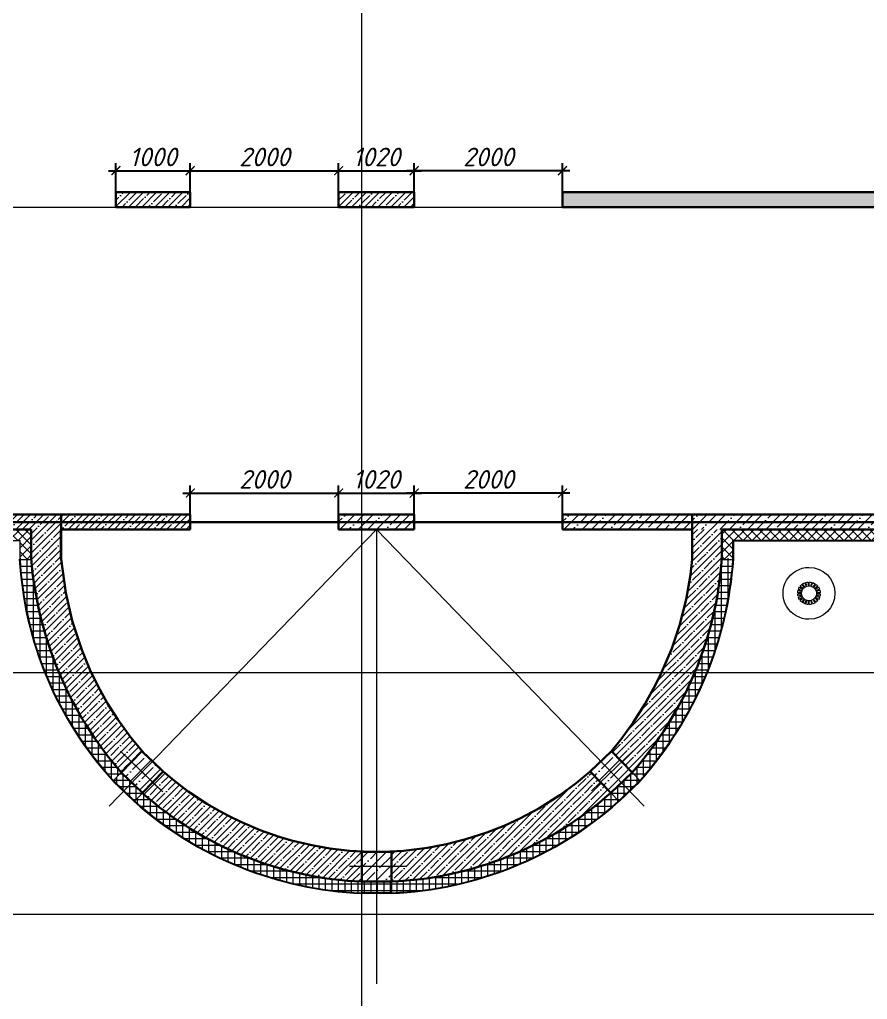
# Model space of a CAD drawing. Extents: x -96705 to 1864084, y -482104 to 235.
# Drawn here: x 1090846 to 1102276, y -150648 to -137428 of the extents above; entities that cross this region are included whole.
import ezdxf

# ---------------------------------------------------------------- set-up
doc = ezdxf.new("R2010")
doc.units = 0
doc.header["$LTSCALE"] = 100
doc.header["$PDMODE"] = 1
doc.header["$PDSIZE"] = 200
doc.linetypes.add('CENTER', pattern=[2, 1.25, -0.25, 0.25, -0.25])
doc.layers.get('Defpoints').update_dxf_attribs({"color": 42})
for name, color, linetype, lineweight in [('АР_Навесной фасад', 5, 'Continuous', 5), ('АР_Оси', 193, 'Continuous', 9), ('АР_Сущ Несущая стена', 202, 'Continuous', 30), ('АР_тонкая линия', 250, 'Continuous', 0), ('АР_Утеплитель', 250, 'Continuous', 9), ('АР_Штриховка монолит', 250, 'Continuous', 9), ('ОБОРУДОВАНИЕ', 253, 'Continuous', 5)]:
    doc.layers.add(name, color=color, linetype=linetype, lineweight=lineweight)
doc.layers.add('Тонкая', color=7, linetype='Continuous')
doc.layers.get('Тонкая').off()
doc.styles.add('ISOCPEUR', font='isocpeui.ttf', dxfattribs={"height": 250})
doc.dimstyles.new('R_100', dxfattribs={"dimtxt": 270, "dimasz": 120, "dimexe": 100, "dimexo": 0, "dimgap": 60, "dimtad": 1, "dimdec": 0, "dimrnd": 5, "dimzin": 0, "dimdsep": 46, "dimtxsty": 'ISOCPEUR', "dimblk": 'ARCHTICK', "dimcen": 0, "dimdle": 100, "dimclrd": 256, "dimclre": 256, "dimclrt": 256, "dimadec": 0, "dimazin": 0, "dimtfac": 2, "dimtdec": 0, "dimtofl": 0, "dimtmove": 1, "dimatfit": 3, "dimfxl": 1, "dimtvp": 3, "dimtolj": 1, "dimtzin": 0, "dimarcsym": 0})
pattern_1 = [(45, (116217.3332511019, -106593.1811523611), (-61.87184335382291, 61.87184335382291), []), (135, (116217.3332511019, -106593.1811523611), (-61.87184335382291, -61.8718433538229), [])]
pattern_2 = [(45, (731759.3509980273, -210952.3940777952), (-88.38834764831844, 88.38834764831844), []), (45, (731847.739345653, -210952.3940777952), (-88.38834764831844, 88.38834764831844), [156.25, -31.25, 0, -31.25])]
pattern_3 = [(90, (731759.3509980273, -210952.3940777952), (-87.50000000000001, 0), []), (180, (731759.3509980273, -210952.3940777952), (-7.105427357601002e-15, -87.5), [])]

# ---------------------------------------------------------------- blocks, each defined once
blk = doc.blocks.new('_ArchTick')
at = {"color": 8, "linetype": 'ByBlock', "const_width": 0.15}
blk.add_lwpolyline([(-0.5, -0.5), (0.5, 0.5)], dxfattribs=at)
blk = doc.blocks.new('*D1079')
at = {"layer": 'Defpoints', "color": 8, "lineweight": -2, "ltscale": 100, "transparency": 16777216}
for p, q in [((1095046.983117206, -143816.3940777952), (1096265.985973461, -143816.3940777952)), ((1095146.983117206, -144106.7116193945), (1095146.983117206, -143716.3940777952)), ((1096165.985973461, -144106.7116193945), (1096165.985973461, -143716.3940777952))]:
    blk.add_line(p, q, dxfattribs=at)
at = {"layer": 'Defpoints', "color": 0, "ltscale": 100, "transparency": 16777216}
for p in [(1096165.985973461, -143816.3940777952), (1095146.983117206, -144106.7116193945), (1096165.985973461, -144106.7116193945)]:
    blk.add_point(p, dxfattribs=at)
at = {"layer": 'Defpoints', "color": 8, "lineweight": -2, "ltscale": 100, "transparency": 16777216, "xscale": 120, "yscale": 120, "zscale": 120, "rotation": 180}
blk.add_blockref('_ArchTick', (1095146.983117206, -143816.3940777952), dxfattribs=at)
at = {"layer": 'Defpoints', "color": 8, "lineweight": -2, "ltscale": 100, "transparency": 16777216, "xscale": 120, "yscale": 120, "zscale": 120}
blk.add_blockref('_ArchTick', (1096165.985973461, -143816.3940777952), dxfattribs=at)
at = {"layer": 'Defpoints', "color": 8, "lineweight": 30, "ltscale": 100, "transparency": 16777216, "insert": (1095656.484545333, -143631.3940777952), "char_height": 250, "attachment_point": 5, "style": 'ISOCPEUR'}
blk.add_mtext('\\A1;1020', dxfattribs=at)
blk = doc.blocks.new('*D1080')
at = {"layer": 'Defpoints', "color": 8, "lineweight": -2, "ltscale": 100, "transparency": 16777216}
for p, q in [((1093046.983117206, -143816.3940777952), (1095246.983117206, -143816.3940777952)), ((1093146.983117206, -144106.7116193945), (1093146.983117206, -143716.3940777952)), ((1095146.983117206, -144106.7116193945), (1095146.983117206, -143716.3940777952))]:
    blk.add_line(p, q, dxfattribs=at)
at = {"layer": 'Defpoints', "color": 0, "ltscale": 100, "transparency": 16777216}
for p in [(1095146.983117206, -143816.3940777952), (1093146.983117206, -144106.7116193945), (1095146.983117206, -144106.7116193945)]:
    blk.add_point(p, dxfattribs=at)
at = {"layer": 'Defpoints', "color": 8, "lineweight": -2, "ltscale": 100, "transparency": 16777216, "xscale": 120, "yscale": 120, "zscale": 120, "rotation": 180}
blk.add_blockref('_ArchTick', (1093146.983117206, -143816.3940777952), dxfattribs=at)
at = {"layer": 'Defpoints', "color": 8, "lineweight": -2, "ltscale": 100, "transparency": 16777216, "xscale": 120, "yscale": 120, "zscale": 120}
blk.add_blockref('_ArchTick', (1095146.983117206, -143816.3940777952), dxfattribs=at)
at = {"layer": 'Defpoints', "color": 8, "lineweight": 30, "ltscale": 100, "transparency": 16777216, "insert": (1094146.983117206, -143631.3940777952), "char_height": 250, "attachment_point": 5, "style": 'ISOCPEUR'}
blk.add_mtext('\\A1;2000', dxfattribs=at)
blk = doc.blocks.new('*D1081')
at = {"layer": 'Defpoints', "color": 8, "lineweight": -2, "ltscale": 100, "transparency": 16777216}
for p, q in [((1098265.985973461, -143816.3940777952), (1096065.985973461, -143816.3940777952)), ((1096165.985973461, -144106.7116193945), (1096165.985973461, -143716.3940777952)), ((1098165.985973461, -144106.7116193945), (1098165.985973461, -143716.3940777952))]:
    blk.add_line(p, q, dxfattribs=at)
at = {"layer": 'Defpoints', "color": 0, "ltscale": 100, "transparency": 16777216}
for p in [(1096165.985973461, -143816.3940777952), (1096165.985973461, -144106.7116193945), (1098165.985973461, -144106.7116193945)]:
    blk.add_point(p, dxfattribs=at)
at = {"layer": 'Defpoints', "color": 8, "lineweight": -2, "ltscale": 100, "transparency": 16777216, "xscale": 120, "yscale": 120, "zscale": 120, "rotation": 180}
blk.add_blockref('_ArchTick', (1096165.985973461, -143816.3940777952), dxfattribs=at)
at = {"layer": 'Defpoints', "color": 8, "lineweight": -2, "ltscale": 100, "transparency": 16777216, "xscale": 120, "yscale": 120, "zscale": 120}
blk.add_blockref('_ArchTick', (1098165.985973461, -143816.3940777952), dxfattribs=at)
at = {"layer": 'Defpoints', "color": 8, "lineweight": 30, "ltscale": 100, "transparency": 16777216, "insert": (1097165.985973461, -143631.3940777952), "char_height": 250, "attachment_point": 5, "style": 'ISOCPEUR'}
blk.add_mtext('\\A1;2000', dxfattribs=at)
blk = doc.blocks.new('*D1082')
at = {"layer": 'Defpoints', "color": 8, "lineweight": -2, "ltscale": 100, "transparency": 16777216}
for p, q in [((1095046.983117206, -139466.3940777952), (1096265.985973461, -139466.3940777952)), ((1095146.983117206, -139756.7116193945), (1095146.983117206, -139366.3940777952)), ((1096165.985973461, -139756.7116193945), (1096165.985973461, -139366.3940777952))]:
    blk.add_line(p, q, dxfattribs=at)
at = {"layer": 'Defpoints', "color": 0, "ltscale": 100, "transparency": 16777216}
for p in [(1096165.985973461, -139466.3940777952), (1095146.983117206, -139756.7116193945), (1096165.985973461, -139756.7116193945)]:
    blk.add_point(p, dxfattribs=at)
at = {"layer": 'Defpoints', "color": 8, "lineweight": -2, "ltscale": 100, "transparency": 16777216, "xscale": 120, "yscale": 120, "zscale": 120, "rotation": 180}
blk.add_blockref('_ArchTick', (1095146.983117206, -139466.3940777952), dxfattribs=at)
at = {"layer": 'Defpoints', "color": 8, "lineweight": -2, "ltscale": 100, "transparency": 16777216, "xscale": 120, "yscale": 120, "zscale": 120}
blk.add_blockref('_ArchTick', (1096165.985973461, -139466.3940777952), dxfattribs=at)
at = {"layer": 'Defpoints', "color": 8, "lineweight": 30, "ltscale": 100, "transparency": 16777216, "insert": (1095656.484545333, -139281.3940777952), "char_height": 250, "attachment_point": 5, "style": 'ISOCPEUR'}
blk.add_mtext('\\A1;1020', dxfattribs=at)
blk = doc.blocks.new('*D1083')
at = {"layer": 'Defpoints', "color": 8, "lineweight": -2, "ltscale": 100, "transparency": 16777216}
for p, q in [((1093045.965541942, -139466.3940777952), (1095246.983117206, -139466.3940777952)), ((1093145.965541942, -139756.7116193945), (1093145.965541942, -139366.3940777952)), ((1095146.983117206, -139756.7116193945), (1095146.983117206, -139366.3940777952))]:
    blk.add_line(p, q, dxfattribs=at)
at = {"layer": 'Defpoints', "color": 0, "ltscale": 100, "transparency": 16777216}
for p in [(1095146.983117206, -139466.3940777952), (1093145.965541942, -139756.7116193945), (1095146.983117206, -139756.7116193945)]:
    blk.add_point(p, dxfattribs=at)
at = {"layer": 'Defpoints', "color": 8, "lineweight": -2, "ltscale": 100, "transparency": 16777216, "xscale": 120, "yscale": 120, "zscale": 120, "rotation": 180}
blk.add_blockref('_ArchTick', (1093145.965541942, -139466.3940777952), dxfattribs=at)
at = {"layer": 'Defpoints', "color": 8, "lineweight": -2, "ltscale": 100, "transparency": 16777216, "xscale": 120, "yscale": 120, "zscale": 120}
blk.add_blockref('_ArchTick', (1095146.983117206, -139466.3940777952), dxfattribs=at)
at = {"layer": 'Defpoints', "color": 8, "lineweight": 30, "ltscale": 100, "transparency": 16777216, "insert": (1094146.474329574, -139281.3940777952), "char_height": 250, "attachment_point": 5, "style": 'ISOCPEUR'}
blk.add_mtext('\\A1;2000', dxfattribs=at)
blk = doc.blocks.new('*D650')
at = {"layer": 'Defpoints', "color": 8, "lineweight": -2, "ltscale": 100, "transparency": 16777216}
for p, q in [((1098265.965541942, -139466.3940777952), (1096065.985973461, -139466.3940777952)), ((1096165.985973461, -139756.7116193945), (1096165.985973461, -139366.3940777952)), ((1098165.965541942, -139756.7116193945), (1098165.965541942, -139366.3940777952))]:
    blk.add_line(p, q, dxfattribs=at)
at = {"layer": 'Defpoints', "color": 0, "ltscale": 100, "transparency": 16777216}
for p in [(1096165.985973461, -139466.3940777952), (1096165.985973461, -139756.7116193945), (1098165.965541942, -139756.7116193945)]:
    blk.add_point(p, dxfattribs=at)
at = {"layer": 'Defpoints', "color": 8, "lineweight": -2, "ltscale": 100, "transparency": 16777216, "xscale": 120, "yscale": 120, "zscale": 120, "rotation": 180}
blk.add_blockref('_ArchTick', (1096165.985973461, -139466.3940777952), dxfattribs=at)
at = {"layer": 'Defpoints', "color": 8, "lineweight": -2, "ltscale": 100, "transparency": 16777216, "xscale": 120, "yscale": 120, "zscale": 120}
blk.add_blockref('_ArchTick', (1098165.965541942, -139466.3940777952), dxfattribs=at)
at = {"layer": 'Defpoints', "color": 8, "lineweight": 30, "ltscale": 100, "transparency": 16777216, "insert": (1097165.975757701, -139281.3940777952), "char_height": 250, "attachment_point": 5, "style": 'ISOCPEUR'}
blk.add_mtext('\\A1;2000', dxfattribs=at)
blk = doc.blocks.new('*D1084')
at = {"layer": 'Defpoints', "color": 8, "lineweight": -2, "ltscale": 100, "transparency": 16777216}
for p, q in [((1092043.965495212, -139466.3940777952), (1093245.965541942, -139466.3940777952)), ((1092143.965495212, -139756.7116193945), (1092143.965495212, -139366.3940777952)), ((1093145.965541942, -139756.7116193945), (1093145.965541942, -139366.3940777952))]:
    blk.add_line(p, q, dxfattribs=at)
at = {"layer": 'Defpoints', "color": 0, "ltscale": 100, "transparency": 16777216}
for p in [(1093145.965541942, -139466.3940777952), (1092143.965495212, -139756.7116193945), (1093145.965541942, -139756.7116193945)]:
    blk.add_point(p, dxfattribs=at)
at = {"layer": 'Defpoints', "color": 8, "lineweight": -2, "ltscale": 100, "transparency": 16777216, "xscale": 120, "yscale": 120, "zscale": 120, "rotation": 180}
blk.add_blockref('_ArchTick', (1092143.965495212, -139466.3940777952), dxfattribs=at)
at = {"layer": 'Defpoints', "color": 8, "lineweight": -2, "ltscale": 100, "transparency": 16777216, "xscale": 120, "yscale": 120, "zscale": 120}
blk.add_blockref('_ArchTick', (1093145.965541942, -139466.3940777952), dxfattribs=at)
at = {"layer": 'Defpoints', "color": 8, "lineweight": 30, "ltscale": 100, "transparency": 16777216, "insert": (1092644.965518577, -139281.3940777952), "char_height": 250, "attachment_point": 5, "style": 'ISOCPEUR'}
blk.add_mtext('\\A1;1000', dxfattribs=at)
blk = doc.blocks.new('A$C81a96c4f')
at = {"layer": 'АР_Штриховка монолит', "ltscale": 100}
h = blk.add_hatch(dxfattribs=at)
h.set_pattern_fill('ANSI35', color=8, scale=700)
h.set_pattern_definition([(45, (-977645.8939160327, 95082.38835888865), (-123.7436867076458, 123.7436867076458), []), (45, (-977522.1502295327, 95082.38835888865), (-123.7436867076458, 123.7436867076458), [218.75, -43.75, 0, -43.75])])
h.paths.add_polyline_path([(-3165.63187156443, -2990.196457381244), (-3443.08470292369, -3277.507274900767), (-3155.759299612488, -3555.795725700329), (-2877.895951428916, -3268.059805564815)])
h = blk.add_hatch(dxfattribs=at)
h.set_pattern_fill('ANSI35', color=8, scale=700)
h.set_pattern_definition([(45, (-971324.9132616802, 95091.83582822458), (-123.7436867076458, 123.7436867076458), []), (45, (-971201.1695751802, 95091.83582822458), (-123.7436867076458, 123.7436867076458), [218.75, -43.75, 0, -43.75])])
h.paths.add_polyline_path([(3165.63187156443, -2990.196457381244), (2877.8959514288, -3268.059805564844), (3155.759299612488, -3555.795725700329), (3443.495219748002, -3277.932377516758)])
h = blk.add_hatch(dxfattribs=at)
h.set_pattern_fill('ANSI35', color=8, scale=700)
h.set_pattern_definition([(45, (177458.8344997442, -66645.68245835253), (-123.7436867076458, 123.7436867076458), []), (45, (177582.5781862442, -66645.68245835253), (-123.7436867076458, 123.7436867076458), [218.75, -43.75, 0, -43.75])])
h.paths.add_polyline_path([(200, -4350), (-200.0000000001164, -4350.000000000029), (-200, -4749.949694919342), (200, -4750)])
at = {"layer": 'АР_Сущ Несущая стена', "color": 8, "ltscale": 100}
for points in [[(-2877.895951428916, -3268.059805564815), (-3165.63187156443, -2990.196457381244), (-3443.495219748002, -3277.932377516758), (-3155.759299612488, -3555.795725700329)], [(2877.895951428916, -3268.059805564815), (3165.63187156443, -2990.196457381244), (3443.495219748002, -3277.932377516758), (3155.759299612488, -3555.795725700329)], [(-200, -4350), (200, -4350), (200, -4750), (-200, -4750)]]:
    blk.add_lwpolyline(points, close=True, dxfattribs=at)
blk = doc.blocks.new('M_Сток крыши - Сетчатый фильтр 380 мм - Слив 200 мм 2-3193379-Кровля')
at = {"layer": 'ОБОРУДОВАНИЕ', "color": 8, "lineweight": 20, "flags": 128}
for points in [[(-39.9207528530546, 105.0867191707603), (-46.10509601334157, 124.1201703034178), (-52.28803434348071, 143.149297813457)], [(-40.18753608133889, 147.0058568346927), (-34.00116822601166, 127.9661743314419), (-27.81237822599808, 108.9190372333652)], [(-6.349999999993059, 112.2344089592399), (-6.349999999993055, 132.2540697534665), (-6.349999999993071, 152.2676508651532)], [(6.350000000006943, 152.2676508651542), (6.350000000006918, 132.2540697534677), (6.350000000006937, 112.2344089592412)], [(27.81237822601391, 108.9190372333708), (34.00116822602754, 127.9661743314477), (40.18753608135481, 147.0058568346986)], [(52.28803434349719, 143.1492978134647), (46.10509601335808, 124.1201703034257), (39.92075285307115, 105.0867191707683)], [(-152.1267350446647, 9.122306980374313), (-132.0912406071403, 9.122306980374326), (-112.0431549439181, 9.122306980374303)], [(-108.0011237287316, 31.18721417121553), (-127.0242874497429, 37.36821474883533), (-146.0454781264287, 43.54857424549225)], [(-141.9117846506028, 55.55902606483295), (-122.8580928793034, 49.36810632238699), (-103.7927820662061, 43.17341132440949)], [(-93.29816158142222, 62.7083574968748), (-109.4818746132008, 74.46651327549654), (-125.6635339249483, 86.22317693917506)], [(-118.0473051375903, 96.38772613638803), (-101.842131428712, 84.6139782631736), (-85.62792629529227, 72.83366867594135)], [(-69.83589882673962, 88.08991025929144), (-81.59615471404025, 104.2765138426867), (-93.35443870569411, 120.4604033445647)], [(-83.00003154254765, 127.8153150601544), (-71.22933750466267, 111.6143445950117), (-59.45298972975287, 95.40559242844496)], [(59.45298972977421, 95.40559242845515), (71.22933750468407, 111.6143445950221), (83.00003154256913, 127.8153150601649)], [(93.35443870571662, 120.4604033445765), (81.5961547140628, 104.2765138426985), (69.83589882676223, 88.08991025930342)], [(85.62792629532089, 72.83366867595203), (101.8421314287408, 84.61397826318435), (118.0473051376191, 96.38772613639888)], [(125.6635339249781, 86.22317693918657), (109.4818746132306, 74.46651327550809), (93.29816158145213, 62.70835749688639)], [(103.792782066241, 43.17341132441629), (122.8580928793384, 49.36810632239381), (141.9117846506378, 55.55902606483986)], [(146.0454781264642, 43.54857424549932), (127.0242874497785, 37.36821474884241), (108.0011237287673, 31.18721417122258)], [(112.0431549439558, 9.122306980374242), (132.091240607178, 9.12230698037424), (152.1267350447024, 9.122306980374237)], [(-112.356954244448, -3.577693019625703), (-132.3584398310157, -3.577693019625699), (-152.3579998314883, -3.577693019625695)], [(-147.4658216370705, -38.46545786676792), (-128.4121298657711, -32.27453812432185), (-109.3468190526738, -26.07984312634433)], [(-105.7061290580764, -38.25048148704755), (-124.7292927790876, -44.43148206466737), (-143.7504834557733, -50.61184156132428)], [(-128.1487984605835, -82.48421335690901), (-111.9436247517052, -70.71046548369449), (-95.7294196182853, -58.93015589646215)], [(-88.46990949618774, -69.35387637452017), (-104.6536225279662, -81.11203215314181), (-120.8352818397137, -92.8686958168203)], [(-95.91116798998836, -118.4348253462578), (-84.14047395210329, -102.233854881115), (-72.3641261771934, -86.02510271454811)], [(-62.19800361705781, -93.63916595362517), (-73.95825950435832, -109.8257695370203), (-85.71654349601214, -126.0096590388982)], [(-53.89547499619336, -142.5518774865482), (-47.70910714086607, -123.5121949832972), (-41.52031714085241, -104.4650578852204)], [(-29.47185625401281, -108.4817714797415), (-35.65619941429974, -127.5152226123989), (-41.83913774443886, -146.5443501224379)], [(-6.349999999993074, -152.2676508652035), (-6.349999999993042, -132.2540697535169), (-6.349999999993062, -112.2344089592902)], [(6.350000000006934, -112.2344089592915), (6.350000000006931, -132.2540697535181), (6.350000000006942, -152.2676508652045)], [(41.83913774445471, -146.5443501224441), (35.65619941431555, -127.515222612405), (29.4718562540286, -108.4817714797474)], [(41.52031714086893, -104.4650578852287), (47.70910714088253, -123.5121949833054), (53.89547499620974, -142.5518774865562)], [(85.71654349603381, -126.009659038909), (73.95825950437997, -109.825769537031), (62.19800361707931, -93.63916595363574)], [(72.3641261772162, -86.02510271456046), (84.14047395212596, -102.2338548811273), (95.91116799001092, -118.4348253462699)], [(120.8352818397427, -92.86869581683132), (104.6536225279952, -81.11203215315281), (88.46990949621667, -69.35387637453108)], [(95.7294196183155, -58.93015589647398), (111.9436247517352, -70.7104654837063), (128.1487984606135, -82.48421335692073)], [(143.7504834558084, -50.61184156133116), (124.7292927791227, -44.43148206467424), (105.7061290581114, -38.25048148705444)], [(109.3468190527096, -26.07984312635145), (128.4121298658068, -32.27453812432894), (147.4658216371062, -38.46545786677496)], [(152.3579998315258, -3.577693019625746), (132.3584398310532, -3.577693019625791), (112.3569542444855, -3.577693019625767)]]:
    blk.add_lwpolyline(points, dxfattribs=at)
at = {"layer": 'ОБОРУДОВАНИЕ', "color": 8, "lineweight": 20}
for centre, radius, start, end in [((1.867945798039727e-11, -2.528863876118112e-11), 350.0000000000003, 359.9999999999996, 179.9999999999998), ((1.884542567571339e-11, -2.517666075618763e-11), 152.3999999999999, 110.0656934125596, 122.9986742789652), ((1.884542567571339e-11, -2.517666075618763e-11), 152.3999999999999, 92.38801546327326, 105.2895868495749), ((1.884542567571339e-11, -2.517666075618763e-11), 152.4, 74.71041315043354, 87.61198453673569), ((1.884542567571339e-11, -2.517666075618763e-11), 152.4000000000001, 57.00132572104204, 69.93430658744889), ((1.884542567571339e-11, -2.517666075618763e-11), 152.4, 163.3962075109842, 176.5683575503843), ((1.884542567571339e-11, -2.517666075618763e-11), 152.3999999999999, 145.5442994120852, 158.6194600011817), ((1.884542567571339e-11, -2.517666075618763e-11), 152.3999999999999, 127.7749788777989, 140.7677499933545), ((1.884542567571339e-11, -2.517666075618763e-11), 112.4139006281505, 175.3453706261629, 179.9999999999995), ((1.884542567571339e-11, -2.517666075618763e-11), 112.4139006281506, 157.4147534860918, 163.8930014678603), ((1.884542567571339e-11, -2.517666075618763e-11), 101.6, 359.9999999999992, 179.9999999999994), ((1.884542567571339e-11, -2.517666075618763e-11), 112.4139006281506, 139.6160726103257, 146.0938257661134), ((1.884542567571339e-11, -2.517666075618763e-11), 112.4139006281506, 121.92952745044, 128.4066691250171), ((1.884542567571339e-11, -2.517666075618763e-11), 112.4139006281506, 104.3243310625686, 110.8009781656915), ((1.884542567571339e-11, -2.517666075618763e-11), 112.4139006281505, 86.76177088817388, 93.23822911183754), ((1.884542567571339e-11, -2.517666075618763e-11), 112.4139006281505, 69.1990218343196, 75.67566893744245), ((1.884542567571339e-11, -2.517666075618763e-11), 112.4139006281505, 51.59333087499237, 58.07047254956947), ((1.884542567571339e-11, -2.517666075618763e-11), 112.4139006281504, 33.90617423389321, 40.38392738968094), ((1.884542567571339e-11, -2.517666075618763e-11), 152.4000000000001, 39.2322500066509, 52.2250211222084), ((1.884542567571339e-11, -2.517666075618763e-11), 112.4139006281505, 16.10699853214306, 22.58524651391154), ((1.884542567571339e-11, -2.517666075618763e-11), 112.4139006281506, 359.9999999999989, 4.654629373836194), ((1.884542567571339e-11, -2.517666075618763e-11), 152.4000000000001, 21.38053999882107, 34.45570058792016), ((1.884542567571339e-11, -2.517666075618763e-11), 152.4, 3.43164244961575, 16.60379248901856), ((1.867945798039727e-11, -2.528863876118112e-11), 350.0000000000003, 179.9999999999998, 359.9999999999989), ((1.874390688234167e-11, -2.517666075618763e-11), 152.4, 181.345180730763, 194.6194600011786), ((1.874390688234167e-11, -2.517666075618763e-11), 152.4000000000001, 199.3962075109811, 212.7677499933488), ((1.874390688234167e-11, -2.517666075618763e-11), 152.4000000000001, 217.5442994120796, 230.9986742789577), ((1.874390688234167e-11, -2.517666075618763e-11), 112.4139006281506, 179.999999999999, 181.823807644696), ((1.874390688234167e-11, -2.517666075618763e-11), 112.4139006281505, 193.4147534860877, 199.8930014678562), ((1.874390688234167e-11, -2.517666075618763e-11), 101.6, 179.9999999999994, 359.9999999999989), ((1.874390688234167e-11, -2.517666075618763e-11), 112.4139006281505, 211.6160726103183, 218.093825766106), ((1.874390688234167e-11, -2.517666075618763e-11), 152.4, 235.7749788777913, 249.2895868495662), ((1.874390688234167e-11, -2.517666075618763e-11), 112.4139006281504, 229.9295274504297, 236.4066691250069), ((1.874390688234167e-11, -2.517666075618763e-11), 112.4139006281505, 248.3243310625568, 254.8009781656796), ((1.874390688234167e-11, -2.517666075618763e-11), 112.4139006281505, 266.7617708881618, 273.2382291118254), ((1.874390688234167e-11, -2.517666075618763e-11), 112.4139006281506, 285.1990218343078, 291.6756689374307), ((1.874390688234167e-11, -2.517666075618763e-11), 152.3999999999999, 290.7104131504247, 304.2250211222008), ((1.874390688234167e-11, -2.517666075618763e-11), 112.4139006281506, 303.5933308749821, 310.0704725495593), ((1.874390688234167e-11, -2.517666075618763e-11), 112.4139006281506, 321.9061742338857, 328.3839273896735), ((1.874390688234167e-11, -2.517666075618763e-11), 152.3999999999999, 309.0013257210344, 322.4557005879145), ((1.874390688234167e-11, -2.517666075618763e-11), 112.4139006281506, 340.106998532139, 346.5852465139075), ((1.874390688234167e-11, -2.517666075618763e-11), 112.4139006281505, 358.1761923553028, 359.9999999999989), ((1.874390688234167e-11, -2.517666075618763e-11), 152.3999999999999, 327.2322500066453, 340.6037924890154), ((1.874390688234167e-11, -2.517666075618763e-11), 152.4, 345.3805399988179, 358.6548192692363), ((1.874390688234167e-11, -2.517666075618763e-11), 152.4, 254.0656934125508, 267.6119845367264), ((1.874390688234167e-11, -2.517666075618763e-11), 152.3999999999999, 272.388015463264, 285.9343065874401)]:
    blk.add_arc(centre, radius, start, end, dxfattribs=at)

msp = doc.modelspace()

# ---------------------------------------------------------------- hatches: boundary and pattern name
at = {"layer": 'АР_Утеплитель', "ltscale": 100}
h = msp.add_hatch(dxfattribs=at)
h.set_pattern_fill('ANSI37', color=8, scale=700)
h.set_pattern_definition(pattern_1)
edge = h.paths.add_edge_path()
edge.add_line((1100304.220274074, -144706.7116193945), (1100454.692156894, -144706.7116193945))
edge.add_arc((1095664.665722949, -144409.6677980596), 4799.22788244622, 356.4514619847866, 359.4383564083079)
edge.add_line((1100463.663029773, -144456.7116193945), (1108698.965541942, -144456.7116193945))
edge.add_line((1108698.965541942, -144456.7116193945), (1108698.965541942, -149646.7116193945))
edge.add_line((1108698.965541942, -149646.7116193945), (1116578.965541942, -149646.7116193945))
edge.add_line((1116578.965541942, -149646.7116193945), (1116578.965541942, -155996.7116193945))
edge.add_line((1116578.965541942, -155996.7116193945), (1129978.949855907, -155996.7116193945))
edge.add_line((1129978.949855907, -155996.7116193945), (1129978.981227024, -145986.7116193945))
edge.add_line((1129978.981227977, -145986.7116193945), (1123628.965541942, -145986.7116193945))
edge.add_line((1123628.965541942, -145986.7116193945), (1123628.965541942, -128116.7116193945))
edge.add_line((1123628.965541942, -128116.7116193945), (1113128.965541942, -128116.7116193945))
edge.add_line((1113128.965541942, -128116.7116193945), (1113128.965541942, -124151.7116193945))
edge.add_line((1113128.965541942, -124151.7116193945), (1078028.965541942, -124151.7116193945))
edge.add_line((1078028.965541942, -124151.7116193945), (1078028.965541942, -128116.7116193945))
edge.add_line((1078028.965541942, -128116.7116193945), (1073203.782764537, -128116.7116193945))
edge.add_line((1073203.782764537, -128116.7116193945), (1073203.782764537, -128266.7116193945))
edge.add_line((1073203.782764537, -128266.7116193945), (1078178.965541942, -128266.7116193945))
edge.add_line((1078178.965541942, -128266.7116193945), (1078178.965541942, -124301.7116193945))
edge.add_line((1078178.965541942, -124301.7116193945), (1112978.965541942, -124301.7116193945))
edge.add_line((1112978.965541942, -124301.7116193945), (1112978.965541942, -128266.7116193945))
edge.add_line((1112978.965541942, -128266.7116193945), (1123478.965541942, -128266.7116193945))
edge.add_line((1123478.965541942, -128266.7116193945), (1123478.965541942, -146136.7116193945))
edge.add_line((1123478.965541942, -146136.7116193945), (1129828.981227977, -146136.7116193945))
edge.add_line((1129828.981227977, -146136.7116193945), (1129828.949856861, -155846.7116193945))
edge.add_line((1129828.949855907, -155846.7116193945), (1116728.965541942, -155846.7116193945))
edge.add_line((1116728.965541942, -155846.7116193945), (1116728.965541942, -149496.7116193945))
edge.add_line((1116728.965541942, -149496.7116193945), (1108848.965541942, -149496.7116193945))
edge.add_line((1108848.965541942, -149496.7116193945), (1108848.965541942, -144306.7116193945))
edge.add_line((1108848.965541942, -144306.7116193945), (1100313.663029773, -144306.7116193945))
edge.add_arc((1095501.490937335, -144393.2226715261), 4812.949657344974, -3.734574342399924, 1.029926646379181, ccw=False)
h = msp.add_hatch(dxfattribs=at)
h.set_pattern_fill('ANSI37', color=8, scale=700)
h.set_pattern_definition(pattern_1)
edge = h.paths.add_edge_path()
edge.add_line((1090851.337538822, -144706.1551633055), (1091001.353033168, -144706.7116193945))
edge.add_arc((1056818.119793994, -144506.7116193945), 34183.81831656704, 359.6647764397323, 360.3352235602843)
edge.add_line((1091001.353033168, -144306.7116193945), (1082433.965541942, -144306.7116193945))
edge.add_line((1082433.965541942, -144306.7116193945), (1082433.965541942, -149496.7116193945))
edge.add_line((1082433.965541942, -149496.7116193945), (1074313.965541942, -149496.7116193945))
edge.add_line((1074313.965541942, -149496.7116193945), (1074313.965541942, -155846.7116193945))
edge.add_line((1074313.965541942, -155846.7116193945), (1061213.967089755, -155846.7116193945))
edge.add_line((1061213.967088802, -155846.7116193945), (1061213.935717685, -146136.7116193945))
edge.add_line((1061213.935717685, -146136.7116193945), (1067563.965541942, -146136.7116193945))
edge.add_line((1067563.965541942, -146136.7116193945), (1067563.965541942, -128266.7116193945))
edge.add_line((1067563.965541942, -128266.7116193945), (1078178.965541942, -128266.7116193945))
edge.add_line((1078178.965541942, -128266.7116193945), (1078178.965541942, -128116.7116193945))
edge.add_line((1078178.965541942, -128116.7116193945), (1067413.965541942, -128116.7116193945))
edge.add_line((1067413.965541942, -128116.7116193945), (1067413.965541942, -145986.7116193945))
edge.add_line((1067413.965541942, -145986.7116193945), (1061063.935717685, -145986.7116193945))
edge.add_line((1061063.935717685, -145986.7116193945), (1061063.967088802, -155996.7116193945))
edge.add_line((1061063.967088802, -155996.7116193945), (1074463.965540988, -155996.7116193945))
edge.add_line((1074463.965541942, -155996.7116193945), (1074463.965541942, -149646.7116193945))
edge.add_line((1074463.965541942, -149646.7116193945), (1082583.965541942, -149646.7116193945))
edge.add_line((1082583.965541942, -149646.7116193945), (1082583.965541942, -144456.7116193945))
edge.add_line((1082583.965541942, -144456.7116193945), (1090851.353033168, -144456.7116193945))
edge.add_arc((86893.90727053396, -144519.0725951368), 1003957.447699434, -0.010676788811792903, 0.003558936399997492, ccw=False)
h = msp.add_hatch(dxfattribs=at)
h.set_pattern_fill('ANSI37', color=8, scale=700, angle=45)
h.set_pattern_definition(pattern_3)
edge = h.paths.add_edge_path()
edge.add_line((1091001.105126483, -144697.8083214933), (1090851.105126483, -144693.3156838591))
edge.add_arc((1095660.539127452, -144435.9223542387), 4816.316719431372, 183.0634572609719, 222.4987796590575)
edge.add_line((1092109.508660419, -147689.7031340773), (1092213.707415683, -147581.8021640951))
edge.add_arc((1095997.408631427, -144293.9875307257), 5012.596128806005, 184.6208246082773, 220.9887280218652, ccw=False)
h = msp.add_hatch(dxfattribs=at)
h.set_pattern_fill('ANSI37', color=8, scale=700, angle=45)
h.set_pattern_definition(pattern_3)
edge = h.paths.add_edge_path()
edge.add_line((1100316.825957401, -144697.8083214933), (1100466.825957401, -144693.3156838591))
edge.add_arc((1095657.391955478, -144435.9223542387), 4816.316719431372, 317.5012203409425, 356.93654273902814, ccw=False)
edge.add_line((1099208.422422512, -147689.7031340773), (1099104.223667247, -147581.8021640951))
edge.add_arc((1095320.522451503, -144293.9875307257), 5012.596128806005, 319.0112719781348, 355.3791753917227)
h = msp.add_hatch(dxfattribs=at)
h.set_pattern_fill('ANSI37', color=8, scale=700, angle=45)
h.set_pattern_definition([(90, (1138179.663029773, -210952.3940777952), (-87.50000000000001, 0), []), (180, (1138179.663029773, -210952.3940777952), (-7.105427357601002e-15, -87.5), [])])
h.paths.add_polyline_path([(1092501.712640865, -147864.0539870436), (1092397.492501361, -147971.9771557028), (1092109.756592853, -147694.1138191397), (1092213.933911426, -147586.2349963362)])
h = msp.add_hatch(dxfattribs=at)
h.set_pattern_fill('ANSI37', color=8, scale=700, angle=45)
h.set_pattern_definition(pattern_3)
h.paths.add_polyline_path([(1098816.218442066, -147864.0539870436), (1098920.438582523, -147971.9771557028), (1099208.174490077, -147694.1138191397), (1099103.997172458, -147586.2349963362)])
h = msp.add_hatch(dxfattribs=at)
h.set_pattern_fill('ANSI37', color=8, scale=700, angle=45)
h.set_pattern_definition(pattern_3)
edge = h.paths.add_edge_path()
edge.add_line((1092501.691243274, -147864.0761723692), (1092397.194129093, -147971.7005267317))
edge.add_arc((1095659.474767787, -144305.9105501348), 4907.1876992473, 228.3332935715565, 267.6146480015943)
edge.add_line((1095455.236532314, -149208.8461871321), (1095458.965541942, -149058.8925461943))
edge.add_arc((1095659.830118282, -144304.5717182333), 4758.562084541614, 228.4192419218557, 267.58075807814475, ccw=False)
h = msp.add_hatch(dxfattribs=at)
h.set_pattern_fill('ANSI37', color=8, scale=700, angle=45)
h.set_pattern_definition(pattern_3)
edge = h.paths.add_edge_path()
edge.add_line((1098816.23984061, -147864.0761723692), (1098920.736954791, -147971.7005267317))
edge.add_arc((1095658.456316097, -144305.9105501348), 4907.1876992473, 272.3853519984057, 311.6667064284435, ccw=False)
edge.add_line((1095862.69455157, -149208.8461871321), (1095858.965541942, -149058.8925461943))
edge.add_arc((1095658.100965602, -144304.5717182333), 4758.562084541614, 272.4192419218552, 311.5807580781443)
h = msp.add_hatch(dxfattribs=at)
h.set_pattern_fill('ANSI37', color=8, scale=700, angle=45)
h.set_pattern_definition(pattern_3)
h.paths.add_polyline_path([(1095458.965561016, -149058.8617229635), (1095458.965522869, -149208.8925461943), (1095858.965505702, -149208.8925461943), (1095858.965541942, -149058.9233689482)])
h = msp.add_hatch(dxfattribs=at)
h.set_pattern_fill('ANSI37', color=8, scale=700, angle=45)
h.set_pattern_definition(pattern_3)
h.paths.add_polyline_path([(1095458.965561016, -149058.8617229635), (1095458.965522869, -149208.8925461943), (1095858.965505702, -149208.8925461943), (1095858.965541942, -149058.9233689482)])
at = {"layer": 'АР_Штриховка монолит', "ltscale": 100}
h = msp.add_hatch(dxfattribs=at)
h.set_pattern_fill('ANSI35', color=8, scale=500)
h.set_pattern_definition(pattern_2)
h.paths.add_polyline_path([(1116729.062265499, -149296.7116193945), (1112878.965541942, -149296.7116193945), (1112878.965541942, -144466.0335779364), (1112679.062265499, -144466.0335779364), (1112679.062265499, -149296.7116193945), (1109049.062265499, -149296.7116193945), (1109048.965541942, -139956.7116193945), (1112258.823165996, -139956.711617964), (1112678.965541942, -139956.7116193945), (1112678.965541942, -140596.7116193945), (1112879.01390372, -140596.7116193945), (1112878.917180164, -137869.2293329412), (1112678.965541942, -137869.2293329412), (1112679.062265499, -139756.7116193945), (1111698.82314883, -139756.701114195), (1111698.82314883, -139956.7116193945), (1112098.82314883, -139956.7116174871), (1109049.062265499, -139956.7116193945), (1111698.82314883, -139956.7116174871), (1111698.82314883, -139756.7011122877), (1109048.965541942, -139756.7116193945), (1108848.965541942, -139756.7116193945), (1098165.965541942, -139756.7116193945), (1098165.965541942, -139956.7116193945), (1108849.062265499, -139956.7116193945), (1108849.062265499, -149496.7116193945), (1116729.062265499, -149496.7116193945)])
h = msp.add_hatch(dxfattribs=at)
h.set_pattern_fill('ANSI35', color=8, scale=500)
h.set_pattern_definition(pattern_2)
h.paths.add_polyline_path([(1093145.965541942, -139756.7116193945), (1092143.965495212, -139755.3813166792), (1092143.965495212, -139956.7116193945), (1093145.965541942, -139956.7116193945)])
h = msp.add_hatch(dxfattribs=at)
h.set_pattern_fill('ANSI35', color=8, scale=500)
h.set_pattern_definition(pattern_2)
h.paths.add_polyline_path([(1096165.985973461, -139756.7116193945), (1095146.983117206, -139756.7116193945), (1095146.983117206, -139956.7116193945), (1096165.985973461, -139956.7116193945)])
h = msp.add_hatch(dxfattribs=at)
h.set_pattern_fill('ANSI35', color=8, scale=500)
h.set_pattern_definition(pattern_2)
h.paths.add_polyline_path([(1091001.577186687, -144706.7116193945), (1091403.533959491, -144706.7116193945), (1091403.533959491, -144306.7116193945), (1093146.983117206, -144306.7116193945), (1093146.983117206, -144106.7116193945), (1082433.965541942, -144106.6985020811), (1082433.965541942, -144306.7247367079), (1091001.353033168, -144306.7116193945)])
h = msp.add_hatch(dxfattribs=at)
h.set_pattern_fill('ANSI35', color=8, scale=700)
h.set_pattern_definition([(45, (115421.7982407641, -45746.81598569697), (-123.7436867076458, 123.7436867076458), []), (45, (115545.5419274401, -45746.81598569697), (-123.7436867076458, 123.7436867076458), [218.75, -43.75, 0, -43.75])])
h.paths.add_polyline_path([(1096165.985973461, -144106.7116193945), (1095146.983117206, -144106.7116193945), (1095146.983117206, -144306.7116193945), (1096165.985973461, -144306.7116193945)])
h = msp.add_hatch(dxfattribs=at)
h.set_pattern_fill('ANSI35', color=8, scale=700)
h.set_pattern_definition([(45, (118440.8010970186, -45746.81598569697), (-123.7436867076458, 123.7436867076458), []), (45, (118564.5447836947, -45746.81598569697), (-123.7436867076458, 123.7436867076458), [218.75, -43.75, 0, -43.75])])
h.paths.add_polyline_path([(1108848.965541942, -144106.7116193945), (1098165.985973461, -144106.7116193945), (1098165.985973461, -144306.7116193945), (1108848.965541942, -144306.7116193945)])
h = msp.add_hatch(dxfattribs=at)
h.set_pattern_fill('ANSI35', color=8, scale=500)
h.set_pattern_definition(pattern_2)
h.paths.add_polyline_path([(1100313.663029773, -144306.7116193945), (1099913.663029773, -144306.7116193945), (1099913.663029773, -144706.7116193945), (1100313.663029773, -144706.7116193945)])
h = msp.add_hatch(dxfattribs=at)
h.set_pattern_fill('ANSI35', color=8, scale=500)
h.set_pattern_definition(pattern_2)
edge = h.paths.add_edge_path()
edge.add_line((1091807.45327769, -146236.7116193945), (1091376.615431888, -146236.7116193945))
edge.add_arc((1096024.080884082, -144286.9551129515), 5039.88943960618, 202.7595666823436, 220.8895044978492)
edge.add_line((1092214.058566196, -147586.0785570318), (1092215.465822322, -147584.6213002378))
edge.add_line((1092215.465822322, -147584.6213002378), (1092215.489325626, -147584.6439967329))
edge.add_line((1092215.489325626, -147584.6439967329), (1092493.352673633, -147296.9080767805))
edge.add_arc((1095907.900308711, -144335.8781714613), 4519.605475327593, 204.8709002036675, 220.931198868913, ccw=False)
edge = h.paths.add_edge_path()
edge.add_line((1091403.533959491, -144706.7116193945), (1091001.353033168, -144702.2189817602))
edge.add_arc((1096025.348025424, -144286.7255244429), 5041.146744232185, 184.7277054870464, 202.7564013454941)
edge.add_line((1091376.615431888, -146236.7116193945), (1091807.45327769, -146236.7116193945))
edge.add_arc((1095907.900308711, -144335.8781714613), 4519.605475327607, 184.7064072598825, 204.8709002036662, ccw=False)
h = msp.add_hatch(dxfattribs=at)
h.set_pattern_fill('ANSI35', color=8, scale=500)
h.set_pattern_definition(pattern_2)
edge = h.paths.add_edge_path()
edge.add_line((1099510.477806194, -146236.7116193945), (1099941.315651996, -146236.7116193945))
edge.add_arc((1095293.850199802, -144286.9551129515), 5039.88943960618, 319.11049550215085, 337.2404333176563, ccw=False)
edge.add_line((1099103.872517688, -147586.0785570318), (1099102.465261562, -147584.6213002378))
edge.add_line((1099102.465261562, -147584.6213002378), (1099102.441758258, -147584.6439967329))
edge.add_line((1099102.441758258, -147584.6439967329), (1098824.578410251, -147296.9080767805))
edge.add_arc((1095410.030775173, -144335.8781714613), 4519.605475327593, 319.068801131087, 335.1290997963325)
edge = h.paths.add_edge_path()
edge.add_line((1099914.397123439, -144706.7116193945), (1100316.578049762, -144702.2189817602))
edge.add_arc((1095292.58305846, -144286.7255244429), 5041.146744232185, 337.2435986545059, 355.2722945129536, ccw=False)
edge.add_line((1099941.315651996, -146236.7116193945), (1099510.477806194, -146236.7116193945))
edge.add_arc((1095410.030775173, -144335.8781714613), 4519.605475327607, 335.1290997963339, 355.2935927401175)
h = msp.add_hatch(dxfattribs=at)
h.set_pattern_fill('ANSI35', color=8, scale=500)
h.set_pattern_definition(pattern_2)
edge = h.paths.add_edge_path()
edge.add_line((1092781.927227123, -147574.492929476), (1092501.691243274, -147864.0761723692))
edge.add_arc((1095649.791606052, -144320.7682528669), 4739.78553376372, 228.3800733112654, 267.6928504076872)
edge.add_line((1095458.984544856, -149056.7116193945), (1095458.984544856, -148656.7116193945))
edge.add_arc((1095693.065932376, -144225.4761171514), 4437.413905946414, 229.0011420350533, 266.97614332599085, ccw=False)
h = msp.add_hatch(dxfattribs=at)
h.set_pattern_fill('ANSI35', color=8, scale=500)
h.set_pattern_definition(pattern_2)
edge = h.paths.add_edge_path()
edge.add_line((1098536.003856761, -147574.492929476), (1098816.23984061, -147864.0761723692))
edge.add_arc((1095668.139477832, -144320.7682528669), 4739.78553376372, 272.3071495923128, 311.61992668873455, ccw=False)
edge.add_line((1095858.946538074, -149056.7116193945), (1095858.946538074, -148656.7116193945))
edge.add_arc((1095624.865151508, -144225.4761171514), 4437.413905946414, 273.0238566740092, 310.9988579649467)

# ---------------------------------------------------------------- linework, layer by layer
at = {"layer": 'Defpoints', "color": 8, "lineweight": 30, "ltscale": 100}
msp.add_lwpolyline([(1078478.965541942, -124601.7116193945), (1112678.965541942, -124601.7116193945), (1112678.965541942, -136086.7116193945), (1116988.965541942, -136086.7116193945), (1116988.965541942, -128466.7116193945), (1123278.965541942, -128466.7116193945), (1123478.965541942, -146336.7116193945), (1129628.965541942, -146336.7116193945), (1129628.965541942, -155646.7116193945), (1116928.965541942, -155646.7116193945), (1116928.965541942, -149296.7116193945), (1109048.965541942, -149296.7116193945), (1109048.965541942, -144206.7116193945), (1082233.965541942, -144206.7116193945)], dxfattribs=at)
at = {"layer": 'АР_Навесной фасад', "color": 8, "ltscale": 100}
for p, q in [((1082583.965541942, -144456.7116193945), (1090851.353033168, -144456.7116193945)), ((1108698.965541942, -144456.7116193945), (1100463.663029773, -144456.7116193945)), ((1108688.965541942, -144466.7116193945), (1100473.663029773, -144466.7116193945)), ((1092102.809983356, -147701.3071923429), (1092213.955323322, -147586.212824362)), ((1092501.691243274, -147864.0761723692), (1092390.545904262, -147979.1705403501)), ((1095458.965541942, -149058.8925461943), (1095458.965541942, -149218.8925461943))]:
    msp.add_line(p, q, dxfattribs=at)
for points in [[(1090851.353033168, -144706.7116193945), (1090851.353033168, -144456.7116193945)], [(1100463.663029773, -144706.7116193945), (1100463.663029773, -144456.7116193945)], [(1100473.663029773, -144706.7116193945), (1100473.663029773, -144466.7116193945)], [(1092215.45665179, -147584.630795973), (1092159.835520847, -147642.2281637365)], [(1099102.47443114, -147584.630795973), (1099215.121099574, -147701.3071923429)], [(1092102.809983356, -147701.3071923429), (1092390.545904262, -147979.1705403501)], [(1092109.756567104, -147694.1137943441), (1092397.49248801, -147971.9771423513)], [(1099208.174515827, -147694.1137943441), (1098920.438595874, -147971.9771423513)], [(1099215.121099574, -147701.3071923429), (1098927.385179622, -147979.1705403501)], [(1092503.192572696, -147862.494144457), (1092447.500684841, -147920.1921382124)], [(1098814.738511188, -147862.494144457), (1098927.371203525, -147979.1840372259)], [(1095458.984544856, -149056.7116193945), (1095458.965541942, -149136.902918833)], [(1095858.984544856, -149056.7116193945), (1095858.984544856, -149218.9640021498)], [(1095858.965541942, -149208.8925461943), (1095458.965541942, -149208.8925461943)], [(1095858.965541942, -149218.8925461943), (1095458.965541942, -149218.8925461943)]]:
    msp.add_lwpolyline(points, dxfattribs=at)
at = {"layer": 'АР_Оси', "color": 8, "linetype": 'CENTER', "ltscale": 1000}
for p, q in [((1095458.965541942, -157557.9832906896), (1095458.965541942, -123250.5054354841)), ((1048750.210002048, -139956.7116193945), (1132347.374972446, -139956.7116193945)), ((1048750.210002048, -144206.7116193945), (1132347.374972446, -144206.7116193945)), ((1095658.965541942, -144306.7116193945), (1092053.688598735, -148040.085183161)), ((1095658.965541942, -144306.7116193945), (1095658.965541942, -150438.7885704214)), ((1095658.965541942, -144306.7116193945), (1099264.242484195, -148040.085183161)), ((1048750.210002048, -146236.7116193945), (1132347.374972446, -146236.7116193945)), ((1092206.215511424, -147297.6740122015), (1092759.805406673, -147832.2695598776)), ((1092221.475008113, -147312.4099369223), (1092775.064904315, -147847.0054850752)), ((1099111.71557246, -147297.6740122015), (1098558.125676258, -147832.2695598776)), ((1099111.71557246, -147297.6740117247), (1098558.125676258, -147832.2695598776)), ((1096064.968998058, -148856.7116193945), (1095295.388480289, -148856.7116193945)), ((1096064.968998058, -148856.7116193945), (1095295.388480289, -148856.7116193945)), ((1048750.210002048, -149496.7116193945), (1132347.374972446, -149496.7116193945))]:
    msp.add_line(p, q, dxfattribs=at)
at = {"layer": 'АР_Сущ Несущая стена', "color": 8, "ltscale": 100}
for p, q in [((1092143.965495212, -139756.7116193945), (1093145.965541942, -139756.7116193945)), ((1092143.965495212, -139756.7116193945), (1092143.965495212, -139956.7116193945)), ((1093145.965541942, -139756.7116193945), (1093145.965541942, -139956.7116193945)), ((1095146.983117206, -139756.7116193945), (1096165.985973461, -139756.7116193945)), ((1095146.983117206, -139956.7116193945), (1095146.983117206, -139756.7116193945)), ((1096165.985973461, -139956.7116193945), (1096165.985973461, -139756.7116193945)), ((1098165.965541942, -139756.7116193945), (1109048.965541942, -139756.7116193945)), ((1098165.965541942, -139756.7116193945), (1098165.965541942, -139956.7116193945)), ((1092143.965495212, -139956.7116193945), (1093145.965541942, -139956.7116193945)), ((1095146.983117206, -139956.7116193945), (1096165.985973461, -139956.7116193945)), ((1098165.965541942, -139956.6555037672), (1108848.965541942, -139956.7116193945)), ((1082433.965541942, -144106.7116193945), (1093146.983117206, -144106.7116193945)), ((1093146.983117206, -144306.7116193945), (1093146.983117206, -144106.7116193945)), ((1095146.983117206, -144106.7116193945), (1096165.985973461, -144106.7116193945)), ((1095146.983117206, -144306.7116193945), (1095146.983117206, -144106.7116193945)), ((1096165.985973461, -144306.7116193945), (1096165.985973461, -144106.7116193945)), ((1098165.985973461, -144106.7116193945), (1108848.965541942, -144106.7116193945)), ((1098165.985973461, -144306.7116193945), (1098165.985973461, -144106.7116193945)), ((1082433.965541942, -144306.7116193945), (1091001.353033168, -144306.7116193945)), ((1091403.533959491, -144306.7116193945), (1093146.983117206, -144306.7116193945)), ((1095146.983117206, -144306.7116193945), (1096165.985973461, -144306.7116193945)), ((1098165.985973461, -144306.7116193945), (1099913.663029773, -144306.7116193945)), ((1100313.663029773, -144306.7116193945), (1108848.965541942, -144306.7116193945))]:
    msp.add_line(p, q, dxfattribs=at)
for points in [[(1078478.965541942, -124601.7116193945), (1112678.965541942, -124601.7116193945), (1112678.965541942, -128466.7116193945), (1123278.965541942, -128466.7116193945), (1123278.965541942, -146336.7116193945), (1129629.335597141, -146336.7116193945), (1129629.335597141, -155646.7116193945), (1116928.965541942, -155646.7116193945), (1116928.965541942, -149296.7116193945), (1109048.965541942, -149296.7116193945), (1109048.965541942, -144106.7116193945), (1099914.809020145, -144106.7116193945)], [(1099914.809020145, -144106.7116193945), (1099914.809020145, -144706.7116193945), (1099889.704756839, -144920.8099632437), (1099830.44277869, -145254.3532629187), (1099740.969752414, -145604.0745563681), (1099637.354066951, -145912.9043979818), (1099502.02099715, -146236.7116193945), (1099420.992486103, -146403.1563081915), (1099277.126617534, -146663.6909346754), (1099119.946043117, -146910.2950954611), (1098955.242327793, -147136.8975625212), (1098825.742740734, -147296.9270687277), (1098538.026486499, -147574.7714252645), (1098347.99644099, -147731.9212341482), (1098128.651937587, -147892.3984131987), (1097845.159997089, -148070.9895382101), (1097600.120736225, -148202.314685362), (1097376.489353282, -148305.4095897848), (1097145.195388896, -148396.538794058), (1096861.845698459, -148488.170435446), (1096601.973263843, -148553.971723097), (1096347.040174587, -148602.3669166738), (1096020.327209575, -148641.8358993704), (1095746.862166507, -148655.9274072821), (1095573.36089812, -148655.6826176817), (1095296.52514754, -148641.5540323431), (1095026.118014438, -148610.4601707632), (1094786.008227451, -148568.3657775099), (1094510.604961498, -148502.758618849), (1094345.744711025, -148454.2900057012), (1094090.765563114, -148365.0877332861), (1093827.731919391, -148253.8322682554), (1093661.796957118, -148172.8607726271), (1093542.93082629, -148109.3769784147), (1093368.464070423, -148007.3659496481), (1093117.861696346, -147840.7769613439), (1092955.778797252, -147719.0042309935), (1092782.201911075, -147574.7582245047), (1092638.356790645, -147435.8302550489), (1092526.784029109, -147328.0856919462), (1092344.02206145, -147112.6638784582), (1092170.43921004, -146872.783590811), (1092031.261258228, -146653.5119581396), (1091900.152429683, -146417.8014574224), (1091792.761805637, -146196.1238923246), (1091682.795142276, -145930.6493168051), (1091555.260820491, -145541.0822010214), (1091466.669505222, -145160.5309930021), (1091404.679949863, -144706.8506980116), (1091404.679949863, -144106.7116193945), (1082233.965541942, -144106.7116193945)], [(1091001.353033168, -144706.7116193945), (1091001.353033168, -144306.7116193945)], [(1091403.533959491, -144706.7116193945), (1091403.533959491, -144306.7116193945)], [(1099913.663029773, -144706.7116193945), (1099913.663029773, -144306.7116193945)], [(1100313.663029773, -144706.7116193945), (1100313.663029773, -144306.7116193945)]]:
    msp.add_lwpolyline(points, dxfattribs=at)
for points in [[(1092781.088593585, -147574.7714252645), (1092493.352673633, -147296.9080767805), (1092215.489325626, -147584.6439972097), (1092503.225245578, -147862.5073452169)], [(1098536.880496128, -147574.7714252645), (1098824.616417034, -147296.9080767805), (1099102.479765041, -147584.6439972097), (1098814.743845088, -147862.5073452169)], [(1095458.984544856, -148656.7116193945), (1095858.984544856, -148656.7116193945), (1095858.984544856, -149056.7116193945), (1095458.984544856, -149056.7116193945)]]:
    msp.add_lwpolyline(points, close=True, dxfattribs=at)
for centre, radius, start, end in [((1096021.705717189, -144288.0496888334), 5037.294157884637, 184.6658853158807, 220.9345818907418), ((1095441.878244502, -144354.1847567732), 4884.118685548047, 318.5021275560486, 355.9924115813907), ((1095658.943873508, -144306.7652492697), 4756.196285190111, 228.3312796273723, 267.6687320133948), ((1095657.508418186, -144308.384427088), 4754.709823924427, 272.3894005181922, 311.61490287433)]:
    msp.add_arc(centre, radius, start, end, dxfattribs=at)
at = {"layer": 'АР_тонкая линия', "color": 8, "ltscale": 100}
for centre, radius, start, end in [((1095665.318966014, -144437.8625202352), 4831.451869020024, 183.1898989870694, 222.4105679838436), ((1095665.318966014, -144437.8625202352), 4821.451869020024, 183.1898989870694, 222.4105679838436), ((1095441.878244502, -144354.1847567732), 5034.118685548047, 318.5021275560486, 355.9924115813907), ((1095441.878244502, -144354.1847567732), 5044.118685548047, 318.5021275560486, 355.9924115813907), ((1095658.943873508, -144306.7652492697), 4916.196285190111, 228.3312796273723, 267.6687320133948), ((1095658.943873508, -144306.7652492697), 4906.196285190111, 228.3312796273723, 267.6687320133948), ((1095657.508418186, -144308.384427088), 4904.709823924427, 272.3894005181922, 311.61490287433), ((1095657.508418186, -144308.384427088), 4914.709823924427, 272.3894005181922, 311.61490287433)]:
    msp.add_arc(centre, radius, start, end, dxfattribs=at)

# ---------------------------------------------------------------- block references
at = {"layer": 'ОБОРУДОВАНИЕ', "color": 8, "xscale": -1, "rotation": 90}
msp.add_blockref('M_Сток крыши - Сетчатый фильтр 380 мм - Слив 200 мм 2-3193379-Кровля', (1101488.68366061, -145168.7287945921), dxfattribs=at)
at = {"layer": 'Тонкая', "color": 8, "ltscale": 100}
msp.add_blockref('A$C81a96c4f', (1095658.984544856, -144306.7116193945), dxfattribs=at)

# ---------------------------------------------------------------- dimensions: what is measured, and where the dimension line sits
at = {"layer": 'Defpoints', "color": 8, "lineweight": 30, "ltscale": 100}
for base, p1, p2, picture, middle in [((1093145.965541942, -139466.3940777952), (1092143.965495212, -139756.7116193945), (1093145.965541942, -139756.7116193945), '*D1084', (1092644.965518577, -139281.3940777952)), ((1095146.983117206, -139466.3940777952), (1093145.965541942, -139756.7116193945), (1095146.983117206, -139756.7116193945), '*D1083', (1094146.474329574, -139281.3940777952)), ((1096165.985973461, -139466.3940777952), (1095146.983117206, -139756.7116193945), (1096165.985973461, -139756.7116193945), '*D1082', (1095656.484545333, -139281.3940777952)), ((1096165.985973461, -139466.3940777952), (1098165.965541942, -139756.7116193945), (1096165.985973461, -139756.7116193945), '*D650', (1097165.975757701, -139281.3940777952)), ((1095146.983117206, -143816.3940777952), (1093146.983117206, -144106.7116193945), (1095146.983117206, -144106.7116193945), '*D1080', (1094146.983117206, -143631.3940777952)), ((1096165.985973461, -143816.3940777952), (1095146.983117206, -144106.7116193945), (1096165.985973461, -144106.7116193945), '*D1079', (1095656.484545333, -143631.3940777952)), ((1096165.985973461, -143816.3940777952), (1098165.985973461, -144106.7116193945), (1096165.985973461, -144106.7116193945), '*D1081', (1097165.985973461, -143631.3940777952))]:
    dim = msp.add_linear_dim(base=base, p1=p1, p2=p2, dimstyle='R_100', override={"dimpost": '\\X', "dimclrd": 8, "dimclre": 8, "dimclrt": 8, "dimfxl": 2.5, "dimarcsym": 1}, dxfattribs=at)
    dim.commit()
    dim.dimension.update_dxf_attribs({"geometry": picture, "text_midpoint": middle})

doc.saveas('drawing.dxf')
